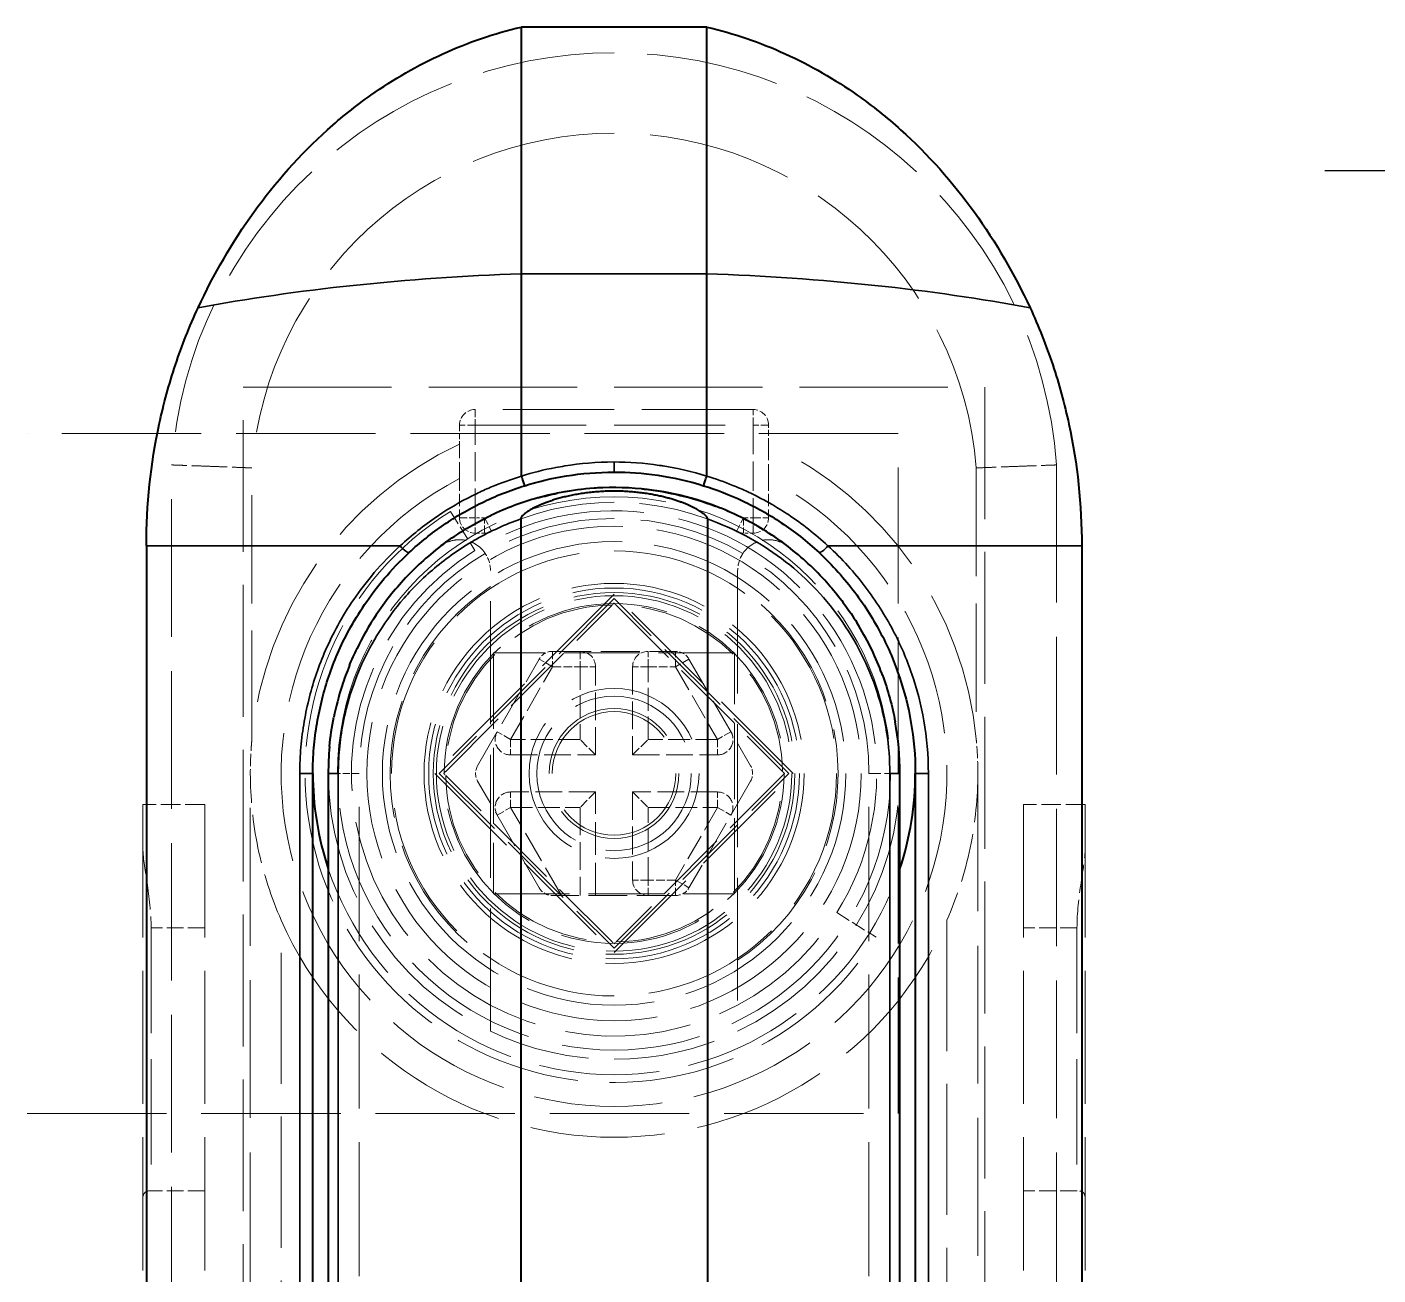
# Model space of a CAD drawing. Header units: millimetres. Extents: x 0 to 2523, y 0 to 1782.
# Drawn here: x 208 to 273.6, y 1527.8 to 1588.3 of the extents above; entities that cross this region are included whole.
import ezdxf

# ---------------------------------------------------------------- set-up
doc = ezdxf.new("R2010")
doc.units = ezdxf.units.MM
doc.header["$LTSCALE"] = 3
doc.linetypes.add('CHAIN', pattern=[0.3543, 0.2362, -0.0295, 0.0591, -0.0295])
doc.linetypes.add('DASHED', pattern=[0.2067, 0.1654, -0.0413])
for name, color, linetype, lineweight in [('가려진 것(ISO)', 2, 'DASHED', 18), ('가려진 좁은 것(ISO)', 2, 'DASHED', 18), ('가시적인 것(ISO)', 3, 'Continuous', 40), ('가시적인 좁은 것(ISO)', 3, 'Continuous', 35), ('중심 표식(ISO)', 1, 'Continuous', 25)]:
    doc.layers.add(name, color=color, linetype=linetype, lineweight=lineweight)

msp = doc.modelspace()

# ---------------------------------------------------------------- linework, layer by layer
at = {"layer": '가려진 것(ISO)', "ltscale": 14.513788}
msp.add_line((218.5105, 1570.8552), (254.5105, 1570.8552), dxfattribs=at)
at = {"layer": '가려진 것(ISO)', "ltscale": 12.901145}
for p, q in [((218.5105, 1426.8552), (218.5105, 1570.8552)), ((254.5105, 1570.8552), (254.5105, 1426.8552))]:
    msp.add_line(p, q, dxfattribs=at)
at = {"layer": '가려진 것(ISO)', "ltscale": 10.885341}
msp.add_line((243.2605, 1569.7652), (229.7605, 1569.7652), dxfattribs=at)
at = {"layer": '가려진 것(ISO)', "ltscale": 0.585092}
for p, q in [((229.0105, 1569.0152), (229.0105, 1568.0934)), ((244.0105, 1568.0934), (244.0105, 1569.0152))]:
    msp.add_line(p, q, dxfattribs=at)
at = {"layer": '가려진 것(ISO)', "ltscale": 13.642718}
for p, q in [((250.3098, 1568.6052), (208.0105, 1568.6052)), ((208.0105, 1535.6052), (250.3098, 1535.6052))]:
    msp.add_line(p, q, dxfattribs=at)
at = {"layer": '가려진 것(ISO)', "ltscale": 13.304306}
msp.add_line((250.3098, 1535.6052), (250.3098, 1568.6052), dxfattribs=at)
at = {"layer": '가려진 것(ISO)', "ltscale": 13.453591}
for p, q in [((215.0305, 1433.5972), (215.0305, 1567.0783)), ((257.9905, 1567.0783), (257.9905, 1433.5972))]:
    msp.add_line(p, q, dxfattribs=at)
at = {"layer": '가려진 것(ISO)', "ltscale": 10.602159}
for p, q in [((218.9305, 1553.7838), (218.9305, 1566.9326)), ((254.0905, 1566.9326), (254.0905, 1553.7838))]:
    msp.add_line(p, q, dxfattribs=at)
at = {"layer": '가려진 것(ISO)', "ltscale": 1.208855}
for p, q in [((229.0105, 1566.4193), (229.0105, 1564.5152)), ((244.0105, 1566.4193), (244.0105, 1564.5152))]:
    msp.add_line(p, q, dxfattribs=at)
at = {"layer": '가려진 것(ISO)', "ltscale": 1.428422}
for p, q in [((228.5617, 1564.8259), (229.7541, 1562.9178)), ((247.3231, 1545.3487), (249.2312, 1544.1564))]:
    msp.add_line(p, q, dxfattribs=at)
at = {"layer": '가려진 것(ISO)', "ltscale": 0.296207}
for p, q in [((230.2272, 1563.7652), (229.7605, 1563.7652)), ((243.2605, 1563.7652), (242.7938, 1563.7652))]:
    msp.add_line(p, q, dxfattribs=at)
at = {"layer": '가려진 것(ISO)', "ltscale": 12.0163}
for p, q in [((230.5105, 1539.5946), (230.5105, 1561.9485)), ((242.5105, 1561.9485), (242.5105, 1539.5946))]:
    msp.add_line(p, q, dxfattribs=at)
at = {"layer": '가려진 것(ISO)', "ltscale": 9.917755}
for p, q in [((236.5105, 1560.8026), (227.8131, 1552.1052)), ((245.2079, 1552.1052), (236.5105, 1560.8026)), ((227.8131, 1552.1052), (236.5105, 1543.4078)), ((236.5105, 1543.4078), (245.2079, 1552.1052))]:
    msp.add_line(p, q, dxfattribs=at)
at = {"layer": '가려진 것(ISO)', "ltscale": 7.618686}
for p, q in [((236.5105, 1560.5905), (228.0252, 1552.1052)), ((244.9958, 1552.1052), (236.5105, 1560.5905)), ((228.0252, 1552.1052), (236.5105, 1543.6199)), ((236.5105, 1543.6199), (244.9958, 1552.1052))]:
    msp.add_line(p, q, dxfattribs=at)
at = {"layer": '가려진 것(ISO)', "ltscale": 7.25088}
for p, q in [((228.3361, 1552.2039), (236.4118, 1560.2796)), ((244.6849, 1552.0065), (236.6093, 1543.9308))]:
    msp.add_line(p, q, dxfattribs=at)
at = {"layer": '가려진 것(ISO)', "ltscale": 7.250886}
msp.add_line((236.6093, 1560.2796), (244.6849, 1552.204), dxfattribs=at)
at = {"layer": '가려진 것(ISO)', "ltscale": 7.428217}
for p, q in [((242.3605, 1557.9552), (230.6605, 1557.9552)), ((230.6605, 1557.9552), (230.6605, 1546.2552)), ((242.3605, 1546.2552), (242.3605, 1557.9552)), ((230.6605, 1546.2552), (242.3605, 1546.2552))]:
    msp.add_line(p, q, dxfattribs=at)
at = {"layer": '가려진 것(ISO)', "ltscale": 3.793786}
for p, q in [((233.5227, 1558.0302), (239.4983, 1558.0302)), ((229.8854, 1552.4802), (232.8732, 1557.6552)), ((240.1478, 1557.6552), (243.1356, 1552.4802)), ((232.8732, 1546.5552), (229.8854, 1551.7302)), ((243.1356, 1551.7302), (240.1478, 1546.5552)), ((239.4983, 1546.1802), (233.5227, 1546.1802))]:
    msp.add_line(p, q, dxfattribs=at)
at = {"layer": '가려진 것(ISO)', "ltscale": 2.714093}
for p, q in [((235.6105, 1553.0052), (235.6105, 1557.2802)), ((237.4105, 1557.2802), (237.4105, 1553.0052)), ((237.4105, 1551.2052), (237.4105, 1546.9302))]:
    msp.add_line(p, q, dxfattribs=at)
at = {"layer": '가려진 것(ISO)', "ltscale": 0.90944}
for p, q in [((235.6105, 1553.0052), (234.8605, 1553.7552)), ((237.4105, 1553.0052), (238.1605, 1553.7552)), ((235.6105, 1551.2052), (234.8605, 1550.4552)), ((237.4105, 1551.2052), (238.1605, 1550.4552))]:
    msp.add_line(p, q, dxfattribs=at)
at = {"layer": '가려진 것(ISO)', "ltscale": 2.617555}
for p, q in [((231.4876, 1553.0052), (235.6105, 1553.0052)), ((237.4105, 1553.0052), (241.5335, 1553.0052)), ((235.6105, 1551.2052), (231.4876, 1551.2052)), ((241.5335, 1551.2052), (237.4105, 1551.2052))]:
    msp.add_line(p, q, dxfattribs=at)
at = {"layer": '가려진 것(ISO)', "ltscale": 13.48312}
for p, q in [((218.8506, 1435.0528), (218.8506, 1552.1052)), ((254.1705, 1552.1052), (254.1705, 1435.0528))]:
    msp.add_line(p, q, dxfattribs=at)
at = {"layer": '가려진 것(ISO)', "ltscale": 7.250866}
msp.add_line((236.4118, 1543.9308), (228.3361, 1552.0064), dxfattribs=at)
at = {"layer": '가려진 것(ISO)', "ltscale": 3.190267}
msp.add_line((235.6105, 1546.1802), (235.6105, 1551.2052), dxfattribs=at)
at = {"layer": '가려진 것(ISO)', "ltscale": 1.904597}
for p, q in [((216.6355, 1550.6052), (213.6355, 1550.6052)), ((259.3855, 1550.6052), (256.3855, 1550.6052))]:
    msp.add_line(p, q, dxfattribs=at)
at = {"layer": '가려진 것(ISO)', "ltscale": 13.025194}
for p, q in [((213.6355, 1550.6052), (213.6355, 1445.6052)), ((216.6355, 1550.6052), (216.6355, 1445.6052)), ((256.3855, 1550.6052), (256.3855, 1445.6052)), ((259.3855, 1550.6052), (259.3855, 1445.6052))]:
    msp.add_line(p, q, dxfattribs=at)
at = {"layer": '가려진 것(ISO)', "ltscale": 10.2806}
for p, q in [((214.0374, 1544.6052), (214.0374, 1531.8552)), ((258.9836, 1544.6052), (258.9836, 1531.8552))]:
    msp.add_line(p, q, dxfattribs=at)
at = {"layer": '가려진 것(ISO)', "ltscale": 1.649416}
for p, q in [((216.6355, 1531.8552), (214.0374, 1531.8552)), ((258.9836, 1531.8552), (256.3855, 1531.8552))]:
    msp.add_line(p, q, dxfattribs=at)
at = {"layer": '가려진 것(ISO)', "ltscale": 13.510047}
msp.add_circle((236.5105, 1552.1052), 12, dxfattribs=at)
at = {"layer": '가려진 것(ISO)', "ltscale": 12.665669}
for radius in [11.25, 3.75]:
    msp.add_circle((236.5105, 1552.1052), radius, dxfattribs=at)
at = {"layer": '가려진 것(ISO)', "ltscale": 13.353234}
msp.add_circle((236.5105, 1552.1052), 9.225, dxfattribs=at)
at = {"layer": '가려진 것(ISO)', "ltscale": 13.027546}
msp.add_circle((236.5105, 1552.1052), 9, dxfattribs=at)
at = {"layer": '가려진 것(ISO)', "ltscale": 12.701857}
msp.add_circle((236.5105, 1552.1052), 8.775, dxfattribs=at)
at = {"layer": '가려진 것(ISO)', "ltscale": 12.484732}
msp.add_circle((236.5105, 1552.1052), 8.625, dxfattribs=at)
at = {"layer": '가려진 것(ISO)', "ltscale": 13.932237}
msp.add_circle((236.5105, 1552.1052), 4.125, dxfattribs=at)
at = {"layer": '가려진 것(ISO)', "ltscale": 15.958743}
msp.add_circle((236.5105, 1552.1052), 3.15, dxfattribs=at)
at = {"layer": '가려진 것(ISO)', "ltscale": 13.019657}
msp.add_arc((236.5105, 1565.5473), 21.5345, 4.077049, 175.922951, dxfattribs=at)
at = {"layer": '가려진 것(ISO)', "ltscale": 14.144746}
msp.add_arc((236.5105, 1565.5473), 17.6345, 4.505593, 175.494407, dxfattribs=at)
at = {"layer": '가려진 것(ISO)', "ltscale": 0.747873}
for centre, start, end in [((229.7605, 1569.0152), 90, 180), ((243.2605, 1569.0152), 0, 90), ((229.7605, 1564.5152), 180, 270), ((243.2605, 1564.5152), 270, 0), ((234.8605, 1557.2802), 0, 90), ((238.1605, 1557.2802), 90, 180), ((238.1605, 1546.9302), 180, 270)]:
    msp.add_arc(centre, 0.75, start, end, dxfattribs=at)
at = {"layer": '가려진 것(ISO)', "ltscale": 14.766225}
for start, end in [(115.131018, 174.545758), (5.454242, 64.868982)]:
    msp.add_arc((236.5105, 1552.1052), 17.66, start, end, dxfattribs=at)
at = {"layer": '가려진 것(ISO)', "ltscale": 9.946556}
msp.add_arc((236.5105, 1552.1052), 13.16, 63.146393, 116.853607, dxfattribs=at)
at = {"layer": '가려진 것(ISO)', "ltscale": 12.424418}
msp.add_arc((236.5105, 1552.1052), 15, 122, 328, dxfattribs=at)
at = {"layer": '가려진 것(ISO)', "ltscale": 13.816134}
msp.add_arc((236.5105, 1552.1052), 12.75, 328, 122, dxfattribs=at)
at = {"layer": '가려진 것(ISO)', "ltscale": 0.223075}
for centre, start, end in [((230.2272, 1564.5152), 270, 296.853607), ((242.7938, 1564.5152), 243.146393, 270)]:
    msp.add_arc(centre, 0.75, start, end, dxfattribs=at)
at = {"layer": '가려진 것(ISO)', "ltscale": 12.320882}
msp.add_arc((236.5105, 1552.1052), 12.75, 122, 328, dxfattribs=at)
at = {"layer": '가려진 것(ISO)', "ltscale": 0.562219}
for centre, start, end in [((229.0105, 1561.9485), 0, 33.8306), ((244.0105, 1561.9485), 146.1694, 180)]:
    msp.add_arc(centre, 1.5, start, end, dxfattribs=at)
at = {"layer": '가려진 것(ISO)', "ltscale": 11.532262}
for start, end in [(123.485377, 236.514623), (303.485377, 56.514623)]:
    msp.add_arc((236.5105, 1552.1052), 10.875, start, end, dxfattribs=at)
at = {"layer": '가려진 것(ISO)', "ltscale": 0.498548}
for centre, start, end in [((233.5227, 1557.2802), 90, 150), ((239.4983, 1557.2802), 30, 90), ((230.5349, 1552.1052), 150, 210), ((242.4861, 1552.1052), 330, 30), ((233.5227, 1546.9302), 210, 270), ((239.4983, 1546.9302), 270, 330)]:
    msp.add_arc(centre, 0.75, start, end, dxfattribs=at)
at = {"layer": '가려진 것(ISO)', "ltscale": 0.997197}
for centre, start, end in [((231.4876, 1553.7552), 150, 270), ((241.5335, 1553.7552), 270, 30), ((231.4876, 1550.4552), 90, 210), ((241.5335, 1550.4552), 330, 90)]:
    msp.add_arc(centre, 0.75, start, end, dxfattribs=at)
at = {"layer": '가려진 것(ISO)', "ltscale": 12.570598}
for start, end in [(180, 244.377972), (295.622028, 0)]:
    msp.add_arc((236.5105, 1552.1052), 13.875, start, end, dxfattribs=at)
at = {"layer": '가려진 것(ISO)', "ltscale": 11.784485}
msp.add_arc((236.5105, 1552.1052), 14.625, 198.42867, 341.57133, dxfattribs=at)
at = {"layer": '가려진 것(ISO)', "ltscale": 13.164933}
msp.add_arc((236.5105, 1552.1052), 17.66, 203.785455, 336.214545, dxfattribs=at)
at = {"layer": '가려진 것(ISO)', "ltscale": 10.006038}
msp.add_arc((236.5105, 1552.1052), 13.875, 244.377972, 295.622028, dxfattribs=at)
at = {"layer": '가려진 것(ISO)', "ltscale": 1.584157}
for points, knots in [([(229.0105, 1566.4193), (229.0105, 1566.6351), (229.0105, 1566.89), (229.0105, 1567.2791), (229.0105, 1567.485), (229.0105, 1567.7691), (229.0105, 1567.9012), (229.0105, 1568.0486), (229.0105, 1568.0755), (229.0105, 1568.0934)], [0.47463503, 0.47463503, 0.47463503, 0.47463503, 0.5177997, 0.5177997, 0.55812163, 0.55812163, 0.59579035, 0.59579035, 0.63156744, 0.63156744, 0.63156744, 0.63156744]), ([(244.0105, 1568.0934), (244.0105, 1568.0755), (244.0105, 1568.0486), (244.0105, 1567.9012), (244.0105, 1567.7691), (244.0105, 1567.485), (244.0105, 1567.2791), (244.0105, 1566.89), (244.0105, 1566.6351), (244.0105, 1566.4193)], [-0.63156744, -0.63156744, -0.63156744, -0.63156744, -0.59579035, -0.59579035, -0.55812163, -0.55812163, -0.5177997, -0.5177997, -0.47463503, -0.47463503, -0.47463503, -0.47463503])]:
    msp.add_open_spline(points, degree=3, knots=knots, dxfattribs=at)
at = {"layer": '가려진 것(ISO)', "ltscale": 1.945265}
msp.add_open_spline([(216.9805, 1567.0073), (216.8117, 1567.0136), (216.6424, 1567.0199), (216.4785, 1567.0259), (216.3145, 1567.0319), (216.1559, 1567.0378), (216.0082, 1567.0431), (215.8605, 1567.0485), (215.7238, 1567.0535), (215.603, 1567.0578), (215.4821, 1567.0622), (215.3772, 1567.066), (215.2918, 1567.069), (215.2064, 1567.0721), (215.1407, 1567.0744), (215.0967, 1567.076), (215.0527, 1567.0776), (215.0394, 1567.078), (215.0305, 1567.0783)], degree=3, knots=[0, 0, 0, 0, 0.1666667, 0.1666667, 0.1666667, 0.3333333, 0.3333333, 0.3333333, 0.5, 0.5, 0.5, 0.6666667, 0.6666667, 0.6666667, 0.8333333, 0.8333333, 0.8333333, 1, 1, 1, 1], dxfattribs=at)
at = {"layer": '가려진 것(ISO)', "ltscale": 1.945322}
msp.add_open_spline([(218.9305, 1566.9326), (218.9217, 1566.9329), (218.9084, 1566.9335), (218.8645, 1566.9352), (218.8207, 1566.9369), (218.7552, 1566.9395), (218.6701, 1566.9428), (218.585, 1566.9461), (218.4804, 1566.9502), (218.3597, 1566.9549), (218.2391, 1566.9595), (218.1024, 1566.9648), (217.9546, 1566.9705), (217.8068, 1566.9761), (217.6477, 1566.9822), (217.4835, 1566.9884), (217.3192, 1566.9946), (217.1497, 1567.001), (216.9805, 1567.0073)], degree=3, knots=[0, 0, 0, 0, 0.1666667, 0.1666667, 0.1666667, 0.3333333, 0.3333333, 0.3333333, 0.5, 0.5, 0.5, 0.6666667, 0.6666667, 0.6666667, 0.8333333, 0.8333333, 0.8333333, 1, 1, 1, 1], dxfattribs=at)
at = {"layer": '가려진 것(ISO)', "ltscale": 1.945312}
msp.add_open_spline([(254.0905, 1566.9326), (254.1036, 1566.9331), (254.1231, 1566.9339), (254.1863, 1566.9364), (254.2496, 1566.9388), (254.3436, 1566.9425), (254.4632, 1566.9472), (254.5827, 1566.9518), (254.7277, 1566.9574), (254.8921, 1566.9638), (255.0566, 1566.9701), (255.2407, 1566.9771), (255.4352, 1566.9845), (255.6298, 1566.9919), (255.8349, 1566.9996), (256.0405, 1567.0073)], degree=3, knots=[0, 0, 0, 0, 0.2, 0.2, 0.2, 0.4, 0.4, 0.4, 0.6, 0.6, 0.6, 0.8, 0.8, 0.8, 1, 1, 1, 1], dxfattribs=at)
at = {"layer": '가려진 것(ISO)', "ltscale": 1.945254}
msp.add_open_spline([(256.0405, 1567.0073), (256.2462, 1567.015), (256.4512, 1567.0226), (256.6458, 1567.0297), (256.8404, 1567.0369), (257.0245, 1567.0436), (257.1889, 1567.0495), (257.3534, 1567.0555), (257.4983, 1567.0607), (257.6179, 1567.065), (257.7374, 1567.0693), (257.8314, 1567.0727), (257.8947, 1567.0749), (257.958, 1567.0772), (257.9775, 1567.0779), (257.9905, 1567.0783)], degree=3, knots=[0, 0, 0, 0, 0.2, 0.2, 0.2, 0.4, 0.4, 0.4, 0.6, 0.6, 0.6, 0.8, 0.8, 0.8, 1, 1, 1, 1], dxfattribs=at)
at = {"layer": '가려진 것(ISO)', "ltscale": 0.618568}
msp.add_open_spline([(233.7529, 1565.7034), (233.4466, 1565.6413), (233.142, 1565.5687), (232.8398, 1565.4858), (232.8292, 1565.4829), (232.8187, 1565.48), (232.8082, 1565.4771)], degree=3, knots=[0.506846175, 0.506846175, 0.506846175, 0.506846175, 0.526315789, 0.526315789, 0.526315789, 0.526994896, 0.526994896, 0.526994896, 0.526994896], dxfattribs=at)
at = {"layer": '가려진 것(ISO)', "ltscale": 2.27427}
msp.add_open_spline([(241.4297, 1565.0789), (241.0636, 1565.2177), (240.6921, 1565.3408), (240.3162, 1565.4481), (239.5477, 1565.6673), (238.7606, 1565.8199), (237.9648, 1565.9038)], degree=3, knots=[0.343868541, 0.343868541, 0.343868541, 0.343868541, 0.368421053, 0.368421053, 0.368421053, 0.418619154, 0.418619154, 0.418619154, 0.418619154], dxfattribs=at)
at = {"layer": '가려진 것(ISO)', "ltscale": 1.725863}
msp.add_open_spline([(230.5308, 1564.6255), (230.5047, 1564.613), (230.4785, 1564.6005), (230.4525, 1564.5878), (229.6818, 1564.2138), (228.9406, 1563.7645), (228.255, 1563.257), (228.2471, 1563.2511), (228.2393, 1563.2453), (228.2314, 1563.2394)], degree=3, knots=[0.577166266, 0.577166266, 0.577166266, 0.577166266, 0.578947368, 0.578947368, 0.578947368, 0.631578947, 0.631578947, 0.631578947, 0.632184069, 0.632184069, 0.632184069, 0.632184069], dxfattribs=at)
at = {"layer": '가려진 것(ISO)', "ltscale": 1.864937}
for points, knots in [([(230.2566, 1562.7836), (230.2496, 1562.7941), (230.2424, 1562.8044), (230.1529, 1562.931), (230.0561, 1563.0327), (229.8236, 1563.2193), (229.6877, 1563.2951), (229.3661, 1563.419), (229.1796, 1563.4495), (228.8371, 1563.4475), (228.6783, 1563.4195), (228.377, 1563.3178), (228.2341, 1563.2418), (228.1052, 1563.1445), (228.1033, 1563.1431), (228.1014, 1563.1416)], [-0.19610765, -0.19610765, -0.19610765, -0.19610765, -0.19355647, -0.19355647, -0.16478853, -0.16478853, -0.13089559, -0.13089559, -0.08571649, -0.08571649, -0.04378836, -0.04378836, 0, 0, 0.00064711, 0.00064711, 0.00064711, 0.00064711]), ([(242.7645, 1562.7836), (242.7715, 1562.7941), (242.7786, 1562.8044), (242.8681, 1562.931), (242.9649, 1563.0327), (243.1974, 1563.2193), (243.3333, 1563.2951), (243.6549, 1563.419), (243.8415, 1563.4495), (244.184, 1563.4475), (244.3428, 1563.4195), (244.6441, 1563.3178), (244.7869, 1563.2418), (244.9159, 1563.1445), (244.9177, 1563.1431), (244.9196, 1563.1416)], [0.20963423, 0.20963423, 0.20963423, 0.20963423, 0.21275224, 0.21275224, 0.24791191, 0.24791191, 0.28933525, 0.28933525, 0.34455235, 0.34455235, 0.39579616, 0.39579616, 0.44931352, 0.44931352, 0.45010441, 0.45010441, 0.45010441, 0.45010441])]:
    msp.add_open_spline(points, degree=3, knots=knots, dxfattribs=at)
at = {"layer": '가려진 것(ISO)', "ltscale": 1.332803}
msp.add_open_spline([(248.2954, 1559.4287), (247.9306, 1560.0157), (247.5213, 1560.5757), (247.0748, 1561.1003)], degree=3, dxfattribs=at)
at = {"layer": '가려진 것(ISO)', "ltscale": 0.088931}
for points, knots in [([(236.5105, 1560.3783), (236.477, 1560.3448), (236.4429, 1560.3107), (236.4118, 1560.2796), (236.4118, 1560.2796), (236.4118, 1560.2796)], [-0.1732924933, -0.1732924933, -0.1732924933, -0.1732924933, -0.1644983658, -0.1644983658, -0.1644968349, -0.1644968349, -0.1644968349, -0.1644968349]), ([(236.5105, 1543.832), (236.5441, 1543.8656), (236.5782, 1543.8997), (236.6093, 1543.9308), (236.6093, 1543.9308), (236.6093, 1543.9308)], [-0.1732924939, -0.1732924939, -0.1732924939, -0.1732924939, -0.1644983658, -0.1644983658, -0.1644968349, -0.1644968349, -0.1644968349, -0.1644968349])]:
    msp.add_open_spline(points, degree=3, knots=knots, dxfattribs=at)
at = {"layer": '가려진 것(ISO)', "ltscale": 0.088916}
for points in [[(236.6093, 1560.2796), (236.5782, 1560.3107), (236.5441, 1560.3448), (236.5105, 1560.3783)], [(228.3361, 1552.2039), (228.305, 1552.1729), (228.2709, 1552.1388), (228.2374, 1552.1052)], [(244.6849, 1552.0065), (244.716, 1552.0375), (244.7501, 1552.0716), (244.7837, 1552.1052)]]:
    msp.add_open_spline(points, degree=3, dxfattribs=at)
at = {"layer": '가려진 것(ISO)', "ltscale": 0.585861}
msp.add_open_spline([(224.032, 1558.1717), (224.0114, 1558.1293), (223.9911, 1558.087), (223.9711, 1558.0448), (223.8578, 1557.8057), (223.7542, 1557.5693), (223.6592, 1557.336)], degree=3, knots=[0.785600935, 0.785600935, 0.785600935, 0.785600935, 0.789473684, 0.789473684, 0.789473684, 0.81141503, 0.81141503, 0.81141503, 0.81141503], dxfattribs=at)
at = {"layer": '가려진 것(ISO)', "ltscale": 1.503723}
msp.add_open_spline([(250.1588, 1554.6034), (250.1583, 1554.6058), (250.1579, 1554.6081), (250.1575, 1554.6105), (250.017, 1555.3756), (249.8111, 1556.1344), (249.5393, 1556.8768)], degree=3, knots=[0.052483153, 0.052483153, 0.052483153, 0.052483153, 0.052631579, 0.052631579, 0.052631579, 0.101004983, 0.101004983, 0.101004983, 0.101004983], dxfattribs=at)
at = {"layer": '가려진 것(ISO)', "ltscale": 1.186798}
for points, knots in [([(218.9305, 1553.7838), (218.9304, 1553.7827), (218.9303, 1553.781), (218.9292, 1553.7702), (218.9285, 1553.7621), (218.9257, 1553.7325), (218.9232, 1553.7049), (218.9171, 1553.6371), (218.9124, 1553.583), (218.8995, 1553.4239), (218.8892, 1553.2797), (218.8627, 1552.8355), (218.8506, 1552.438), (218.8506, 1552.1052)], [0, 0, 0, 0, 0.00370525, 0.00370525, 0.00741051, 0.00741051, 0.01482102, 0.01482102, 0.0255823, 0.0255823, 0.05102133, 0.05102133, 0.11757486, 0.11757486, 0.11757486, 0.11757486]), ([(254.1705, 1552.1052), (254.1705, 1552.438), (254.1583, 1552.8355), (254.1318, 1553.2797), (254.1215, 1553.4239), (254.1086, 1553.583), (254.104, 1553.6371), (254.0979, 1553.7049), (254.0954, 1553.7325), (254.0926, 1553.7621), (254.0918, 1553.7702), (254.0908, 1553.781), (254.0906, 1553.7827), (254.0905, 1553.7838)], [0.11757486, 0.11757486, 0.11757486, 0.11757486, 0.18412839, 0.18412839, 0.20956742, 0.20956742, 0.2203287, 0.2203287, 0.22773921, 0.22773921, 0.23144446, 0.23144446, 0.23514972, 0.23514972, 0.23514972, 0.23514972])]:
    msp.add_open_spline(points, degree=3, knots=knots, dxfattribs=at)
at = {"layer": '가려진 것(ISO)', "ltscale": 4.766037}
for points, knots in [([(220.3506, 1544.9827), (219.8717, 1546.0692), (219.4784, 1547.2735), (218.9675, 1549.7219), (218.8506, 1550.9653), (218.8506, 1552.1052)], [-0.47492577, -0.47492577, -0.47492577, -0.47492577, -0.23746289, -0.23746289, 0, 0, 0, 0]), ([(254.1705, 1552.1052), (254.1705, 1550.9653), (254.0536, 1549.7219), (253.5426, 1547.2735), (253.1493, 1546.0692), (252.6705, 1544.9827)], [-1.43309057, -1.43309057, -1.43309057, -1.43309057, -1.19562768, -1.19562768, -0.95816479, -0.95816479, -0.95816479, -0.95816479])]:
    msp.add_open_spline(points, degree=3, knots=knots, dxfattribs=at)
at = {"layer": '가려진 것(ISO)', "ltscale": 0.088929}
for points, knots in [([(228.2374, 1552.1052), (228.2709, 1552.0716), (228.305, 1552.0375), (228.3361, 1552.0064), (228.3361, 1552.0064), (228.3361, 1552.0064)], [-0.1732924933, -0.1732924933, -0.1732924933, -0.1732924933, -0.1644983658, -0.1644983658, -0.1644970959, -0.1644970959, -0.1644970959, -0.1644970959]), ([(244.7837, 1552.1052), (244.7501, 1552.1388), (244.716, 1552.1729), (244.6849, 1552.2039), (244.6849, 1552.204), (244.6849, 1552.204)], [-0.1732924933, -0.1732924933, -0.1732924933, -0.1732924933, -0.1644983658, -0.1644983658, -0.1644970961, -0.1644970961, -0.1644970961, -0.1644970961])]:
    msp.add_open_spline(points, degree=3, knots=knots, dxfattribs=at)
at = {"layer": '가려진 것(ISO)', "ltscale": 2.766941}
for points, knots in [([(213.6355, 1548.5738), (213.6359, 1548.0681), (213.7366, 1547.4662), (213.9441, 1546.1062), (214.0374, 1545.3367), (214.0374, 1544.6052)], [0.33262756, 0.33262756, 0.33262756, 0.33262756, 0.46636399, 0.46636399, 0.61266995, 0.61266995, 0.61266995, 0.61266995]), ([(258.9836, 1544.6052), (258.9836, 1545.3367), (259.0769, 1546.1062), (259.2844, 1547.4662), (259.3851, 1548.0681), (259.3855, 1548.5738)], [-0.61266995, -0.61266995, -0.61266995, -0.61266995, -0.46636399, -0.46636399, -0.33262756, -0.33262756, -0.33262756, -0.33262756])]:
    msp.add_open_spline(points, degree=3, knots=knots, dxfattribs=at)
at = {"layer": '가려진 것(ISO)', "ltscale": 0.088932}
msp.add_open_spline([(236.4118, 1543.9308), (236.4118, 1543.9308), (236.4118, 1543.9308), (236.4429, 1543.8997), (236.477, 1543.8656), (236.5105, 1543.832)], degree=3, knots=[-0.0536392431, -0.0536392431, -0.0536392431, -0.0536392431, -0.0536377031, -0.0536377031, -0.0448435038, -0.0448435038, -0.0448435038, -0.0448435038], dxfattribs=at)
at = {"layer": '가려진 것(ISO)', "ltscale": 1.041479}
for points, knots in [([(214.0374, 1531.8552), (214.0273, 1531.8552), (214.0174, 1531.855), (213.8865, 1531.8509), (213.7862, 1531.8203), (213.6611, 1531.6847), (213.6355, 1531.579), (213.6355, 1531.4533)], [-0.82888396, -0.82888396, -0.82888396, -0.82888396, -0.82489887, -0.82489887, -0.77462472, -0.77462472, -0.72435056, -0.72435056, -0.72435056, -0.72435056]), ([(259.3855, 1531.4533), (259.3855, 1531.579), (259.36, 1531.6847), (259.2348, 1531.8203), (259.1345, 1531.8509), (259.0037, 1531.855), (258.9937, 1531.8552), (258.9836, 1531.8552)], [0.72435056, 0.72435056, 0.72435056, 0.72435056, 0.77462472, 0.77462472, 0.82489887, 0.82489887, 0.82888396, 0.82888396, 0.82888396, 0.82888396])]:
    msp.add_open_spline(points, degree=3, knots=knots, dxfattribs=at)
at = {"layer": '가려진 좁은 것(ISO)', "ltscale": 0.747873}
for p, q in [((229.7605, 1569.7652), (229.7605, 1569.0152)), ((243.2605, 1569.0152), (243.2605, 1569.7652)), ((229.7605, 1569.0152), (229.0105, 1569.0152)), ((244.0105, 1569.0152), (243.2605, 1569.0152)), ((229.0105, 1564.5152), (229.7605, 1564.5152)), ((229.7605, 1564.5152), (229.7605, 1563.7652)), ((230.2272, 1563.7652), (230.2272, 1564.5152)), ((230.2272, 1564.5152), (230.566, 1563.846)), ((242.455, 1563.846), (242.7938, 1564.5152)), ((242.7938, 1564.5152), (242.7938, 1563.7652)), ((243.2605, 1563.7652), (243.2605, 1564.5152)), ((243.2605, 1564.5152), (244.0105, 1564.5152)), ((233.5227, 1558.0302), (233.5227, 1557.2802)), ((234.8605, 1558.0302), (234.8605, 1557.2802)), ((238.1605, 1557.2802), (238.1605, 1558.0302)), ((239.4983, 1557.2802), (239.4983, 1558.0302)), ((233.5227, 1557.2802), (232.8732, 1557.6552)), ((234.8605, 1557.2802), (235.6105, 1557.2802)), ((238.1605, 1557.2802), (237.4105, 1557.2802)), ((240.1478, 1557.6552), (239.4983, 1557.2802)), ((231.4876, 1553.7552), (230.8381, 1554.1302)), ((231.4876, 1553.7552), (231.4876, 1553.0052)), ((242.183, 1554.1302), (241.5335, 1553.7552)), ((241.5335, 1553.7552), (241.5335, 1553.0052)), ((231.4876, 1550.4552), (231.4876, 1551.2052)), ((241.5335, 1550.4552), (241.5335, 1551.2052)), ((230.8381, 1550.0802), (231.4876, 1550.4552)), ((241.5335, 1550.4552), (242.183, 1550.0802)), ((238.1605, 1546.9302), (237.4105, 1546.9302)), ((238.1605, 1546.1802), (238.1605, 1546.9302)), ((239.4983, 1546.9302), (240.1478, 1546.5552)), ((239.4983, 1546.1802), (239.4983, 1546.9302))]:
    msp.add_line(p, q, dxfattribs=at)
at = {"layer": '가려진 좁은 것(ISO)', "ltscale": 2.856945}
for p, q in [((229.7605, 1564.5152), (229.7605, 1569.0152)), ((243.2605, 1569.0152), (243.2605, 1564.5152))]:
    msp.add_line(p, q, dxfattribs=at)
at = {"layer": '가려진 좁은 것(ISO)', "ltscale": 10.885341}
msp.add_line((229.7605, 1569.0152), (243.2605, 1569.0152), dxfattribs=at)
at = {"layer": '가려진 좁은 것(ISO)', "ltscale": 0.296207}
for p, q in [((230.2272, 1564.5152), (229.7605, 1564.5152)), ((243.2605, 1564.5152), (242.7938, 1564.5152))]:
    msp.add_line(p, q, dxfattribs=at)
at = {"layer": '가려진 좁은 것(ISO)', "ltscale": 2.584141}
for p, q in [((231.4876, 1553.7552), (233.5227, 1557.2802)), ((239.4983, 1557.2802), (241.5335, 1553.7552)), ((241.5335, 1550.4552), (239.4983, 1546.9302))]:
    msp.add_line(p, q, dxfattribs=at)
at = {"layer": '가려진 좁은 것(ISO)', "ltscale": 0.84926}
for p, q in [((233.5227, 1557.2802), (234.8605, 1557.2802)), ((238.1605, 1557.2802), (239.4983, 1557.2802)), ((239.4983, 1546.9302), (238.1605, 1546.9302))]:
    msp.add_line(p, q, dxfattribs=at)
at = {"layer": '가려진 좁은 것(ISO)', "ltscale": 2.237919}
for p, q in [((234.8605, 1557.2802), (234.8605, 1553.7552)), ((238.1605, 1553.7552), (238.1605, 1557.2802)), ((238.1605, 1546.9302), (238.1605, 1550.4552))]:
    msp.add_line(p, q, dxfattribs=at)
at = {"layer": '가려진 좁은 것(ISO)', "ltscale": 2.141381}
for p, q in [((234.8605, 1553.7552), (231.4876, 1553.7552)), ((241.5335, 1553.7552), (238.1605, 1553.7552)), ((231.4876, 1550.4552), (234.8605, 1550.4552)), ((238.1605, 1550.4552), (241.5335, 1550.4552))]:
    msp.add_line(p, q, dxfattribs=at)
at = {"layer": '가려진 좁은 것(ISO)', "ltscale": 0.705786}
msp.add_line((224.1355, 1552.1052), (223.1228, 1552.1052), dxfattribs=at)
at = {"layer": '가려진 좁은 것(ISO)', "ltscale": 13.116171}
for p, q in [((224.1355, 1454.5051), (224.1355, 1552.1052)), ((248.8855, 1454.5051), (248.8855, 1552.1052))]:
    msp.add_line(p, q, dxfattribs=at)
at = {"layer": '가려진 좁은 것(ISO)', "ltscale": 1.495845}
msp.add_line((250.3855, 1552.1052), (248.8855, 1552.1052), dxfattribs=at)
at = {"layer": '가려진 좁은 것(ISO)', "ltscale": 3.13398}
msp.add_line((233.9557, 1546.1802), (231.4876, 1550.4552), dxfattribs=at)
at = {"layer": '가려진 좁은 것(ISO)', "ltscale": 2.714093}
msp.add_line((234.8605, 1550.4552), (234.8605, 1546.1802), dxfattribs=at)
at = {"layer": '가려진 좁은 것(ISO)', "ltscale": 1.649416}
for p, q in [((216.6355, 1544.6052), (214.0374, 1544.6052)), ((258.9836, 1544.6052), (256.3855, 1544.6052))]:
    msp.add_line(p, q, dxfattribs=at)
at = {"layer": '가려진 좁은 것(ISO)', "ltscale": 12.81653}
for p, q in [((220.3506, 1457.5599), (220.3506, 1544.9827)), ((252.6705, 1544.9827), (252.6705, 1457.5599))]:
    msp.add_line(p, q, dxfattribs=at)
at = {"layer": '가려진 좁은 것(ISO)', "ltscale": 13.602929}
msp.add_circle((236.5105, 1552.1052), 13.425, dxfattribs=at)
at = {"layer": '가려진 좁은 것(ISO)', "ltscale": 13.678923}
msp.add_circle((236.5105, 1552.1052), 10.8, dxfattribs=at)
at = {"layer": '가려진 좁은 것(ISO)', "ltscale": 13.932237}
msp.add_circle((236.5105, 1552.1052), 8.25, dxfattribs=at)
at = {"layer": '가려진 좁은 것(ISO)', "ltscale": 15.198803}
msp.add_circle((236.5105, 1552.1052), 3, dxfattribs=at)
at = {"layer": '가려진 좁은 것(ISO)', "ltscale": 12.598767}
msp.add_arc((236.5105, 1552.1052), 16.16, 117.652648, 62.347352, dxfattribs=at)
at = {"layer": '가려진 좁은 것(ISO)', "ltscale": 10.513421}
msp.add_arc((236.5105, 1552.1052), 13.91, 63.146393, 116.853607, dxfattribs=at)
at = {"layer": '가려진 좁은 것(ISO)', "ltscale": 10.573174}
msp.add_arc((236.5105, 1552.1052), 12.375, 59.644001, 120.355999, dxfattribs=at)
at = {"layer": '가려진 좁은 것(ISO)', "ltscale": 10.387179}
for start, end in [(120.355999, 180), (0, 59.644001)]:
    msp.add_arc((236.5105, 1552.1052), 12.375, start, end, dxfattribs=at)
at = {"layer": '가려진 좁은 것(ISO)', "ltscale": 10.194925}
for start, end in [(90.692233, 179.307932), (270.692233, 359.307932)]:
    msp.add_arc((236.5105, 1552.1052), 8.175, start, end, dxfattribs=at)
at = {"layer": '가려진 좁은 것(ISO)', "ltscale": 10.194932}
msp.add_arc((236.5105, 1552.1052), 8.175, 0.692209, 89.307962, dxfattribs=at)
at = {"layer": '가려진 좁은 것(ISO)', "ltscale": 10.194909}
msp.add_arc((236.5105, 1552.1052), 8.175, 180.692209, 269.307766, dxfattribs=at)
at = {"layer": '가시적인 것(ISO)'}
for p, q in [((241.0105, 1588.3317), (232.0105, 1588.3317)), ((232.0105, 1576.3581), (232.0105, 1588.3317)), ((241.0105, 1576.3581), (241.0105, 1588.3317)), ((232.0105, 1566.5351), (232.0105, 1576.3581)), ((241.0105, 1566.5351), (241.0105, 1576.3581)), ((231.976, 1564.4546), (231.976, 1459.158)), ((241.045, 1564.4544), (241.045, 1459.158)), ((213.8043, 1563.1523), (213.8043, 1432.1214)), ((259.2167, 1563.1523), (259.2167, 1432.1214)), ((221.8855, 1432.1098), (221.8855, 1552.1052)), ((222.6355, 1552.1052), (222.6355, 1419.5802)), ((250.3855, 1419.5798), (250.3855, 1552.1054)), ((251.1355, 1552.1052), (251.1355, 1432.1119))]:
    msp.add_line(p, q, dxfattribs=at)
for points, knots in [([(216.3152, 1574.7026), (217.0704, 1576.3291), (217.9709, 1577.8885), (220.0694, 1580.7999), (221.2643, 1582.1469), (223.2674, 1583.9439), (223.969, 1584.5047), (225.8026, 1585.7971), (226.9707, 1586.4717), (228.8094, 1587.3085), (229.4344, 1587.5572), (230.7081, 1587.9925), (231.3556, 1588.1787), (232.0105, 1588.3317)], [-1.4373876, -1.4373876, -1.4373876, -1.4373876, -1.077998, -1.077998, -0.718291, -0.718291, -0.538642, -0.538642, -0.2691978, -0.2691978, -0.1345178, -0.1345178, -0.000001, -0.000001, -0.000001, -0.000001]), ([(241.0105, 1588.3317), (241.6655, 1588.1787), (242.313, 1587.9925), (243.5867, 1587.5572), (244.2117, 1587.3085), (246.0504, 1586.4717), (247.2185, 1585.7971), (249.052, 1584.5047), (249.7536, 1583.9439), (251.7568, 1582.1469), (252.9516, 1580.7999), (255.0501, 1577.8885), (255.9506, 1576.3292), (256.7058, 1574.7026)], [-1.4345196, -1.4345196, -1.4345196, -1.4345196, -1.3002693, -1.3002693, -1.1658564, -1.1658564, -0.8969451, -0.8969451, -0.7176518, -0.7176518, -0.3586651, -0.3586651, -0.000001, -0.000001, -0.000001, -0.000001]), ([(213.8043, 1563.1523), (213.8043, 1565.1365), (214.0133, 1567.1233), (214.6413, 1570.0349), (214.9029, 1570.994), (215.5309, 1572.8775), (215.8973, 1573.8023), (216.3152, 1574.7026)], [-0.79418282, -0.79418282, -0.79418282, -0.79418282, -0.39706048, -0.39706048, -0.1985164, -0.1985164, -0.000001, -0.000001, -0.000001, -0.000001]), ([(256.7058, 1574.7026), (257.1238, 1573.8023), (257.4902, 1572.8775), (258.1181, 1570.994), (258.3798, 1570.0349), (259.0077, 1567.1233), (259.2167, 1565.1365), (259.2167, 1563.1523)], [-0.79365146, -0.79365146, -0.79365146, -0.79365146, -0.59526888, -0.59526888, -0.39685764, -0.39685764, -0.000001, -0.000001, -0.000001, -0.000001]), ([(232.0106, 1566.5351), (232.0354, 1566.4592), (232.0614, 1566.3744), (232.0842, 1566.3037), (232.1071, 1566.2329), (232.1271, 1566.1745), (232.1423, 1566.1336), (232.1575, 1566.0927), (232.1674, 1566.0704), (232.1711, 1566.0715)], [0, 0, 0, 0, 0.33333333, 0.33333333, 0.33333333, 0.66666667, 0.66666667, 0.66666667, 1, 1, 1, 1]), ([(236.5123, 1566.7302), (237.1942, 1566.7301), (237.9024, 1566.6823), (238.6286, 1566.576), (239.3549, 1566.4697), (240.0992, 1566.3048), (240.8499, 1566.0716)], [0.00000001, 0.00000001, 0.00000001, 0.00000001, 0.5, 0.5, 0.5, 1, 1, 1, 1]), ([(240.8499, 1566.0716), (240.8534, 1566.0705), (240.8632, 1566.0928), (240.8784, 1566.1337), (240.8936, 1566.1746), (240.9139, 1566.2329), (240.9368, 1566.3037), (240.9598, 1566.3744), (240.9858, 1566.4592), (241.0105, 1566.5351)], [0, 0, 0, 0, 0.3333333, 0.3333333, 0.3333333, 0.6666667, 0.6666667, 0.6666667, 1, 1, 1, 1]), ([(226.5591, 1562.8225), (227.0901, 1563.3155), (227.6579, 1563.7683), (228.2452, 1564.1706), (228.8325, 1564.5729), (229.4376, 1564.9267), (230.0894, 1565.2452), (230.7411, 1565.5637), (231.4404, 1565.8446), (232.1711, 1566.0716)], [0, 0, 0, 0, 0.33333333, 0.33333333, 0.33333333, 0.66666667, 0.66666667, 0.66666667, 1, 1, 1, 1]), ([(237.9648, 1565.9038), (237.9262, 1565.9078), (237.8876, 1565.9117), (237.849, 1565.9155), (237.0138, 1565.9964), (236.1695, 1566.0016), (235.3303, 1565.9299), (234.8015, 1565.8848), (234.2747, 1565.8092), (233.7529, 1565.7034)], [0.418619154, 0.418619154, 0.418619154, 0.418619154, 0.421052632, 0.421052632, 0.421052632, 0.473684211, 0.473684211, 0.473684211, 0.506846175, 0.506846175, 0.506846175, 0.506846175]), ([(240.8499, 1566.0716), (241.4808, 1565.8756), (242.1193, 1565.63), (242.7507, 1565.3321), (243.3821, 1565.0342), (244.0069, 1564.6851), (244.6289, 1564.27), (245.2508, 1563.855), (245.8691, 1563.373), (246.4619, 1562.8225)], [0, 0, 0, 0, 0.33333333, 0.33333333, 0.33333333, 0.66666667, 0.66666667, 0.66666667, 0.99999998, 0.99999998, 0.99999998, 0.99999998]), ([(247.0748, 1561.1003), (246.965, 1561.2292), (246.8531, 1561.3559), (246.739, 1561.4804), (246.1535, 1562.1192), (245.5119, 1562.6986), (244.8281, 1563.2107), (244.1444, 1563.7228), (243.4187, 1564.1677), (242.663, 1564.5415), (242.2599, 1564.741), (241.8483, 1564.9202), (241.4297, 1565.0789)], [0.20027112, 0.20027112, 0.20027112, 0.20027112, 0.21052632, 0.21052632, 0.21052632, 0.26315789, 0.26315789, 0.26315789, 0.31578947, 0.31578947, 0.31578947, 0.34386854, 0.34386854, 0.34386854, 0.34386854]), ([(228.2314, 1563.2394), (227.5549, 1562.7364), (226.9333, 1562.1761), (226.3895, 1561.5963), (225.8394, 1561.0097), (225.3678, 1560.4041), (224.9688, 1559.8061), (224.5992, 1559.2522), (224.2914, 1558.7053), (224.032, 1558.1717)], [0.63218407, 0.63218407, 0.63218407, 0.63218407, 0.68421053, 0.68421053, 0.68421053, 0.73684211, 0.73684211, 0.73684211, 0.78560093, 0.78560093, 0.78560093, 0.78560093]), ([(221.8855, 1552.1052), (221.8855, 1552.5227), (221.9035, 1552.9362), (221.938, 1553.3429), (221.9725, 1553.7496), (222.0235, 1554.1494), (222.0905, 1554.5454), (222.1576, 1554.9414), (222.241, 1555.3336), (222.3367, 1555.7099), (222.4324, 1556.0862), (222.5396, 1556.4469), (222.6624, 1556.8085), (222.7853, 1557.1702), (222.9237, 1557.5328), (223.0867, 1557.9097), (223.2497, 1558.2866), (223.4377, 1558.6777), (223.6547, 1559.0778), (223.8717, 1559.4779), (224.1176, 1559.887), (224.3983, 1560.3019), (224.6791, 1560.7167), (224.9945, 1561.1372), (225.3525, 1561.5598), (225.7106, 1561.9824), (226.1114, 1562.4068), (226.5591, 1562.8225)], [0, 0, 0, 0, 0.1111111, 0.1111111, 0.1111111, 0.2222222, 0.2222222, 0.2222222, 0.3333333, 0.3333333, 0.3333333, 0.4444444, 0.4444444, 0.4444444, 0.5555556, 0.5555556, 0.5555556, 0.6666667, 0.6666667, 0.6666667, 0.7777778, 0.7777778, 0.7777778, 0.8888889, 0.8888889, 0.8888889, 1, 1, 1, 1]), ([(246.4619, 1562.8225), (247.1188, 1562.2125), (247.6955, 1561.5648), (248.1975, 1560.8975), (248.6996, 1560.2302), (249.1268, 1559.5429), (249.4842, 1558.856), (249.8417, 1558.1691), (250.131, 1557.4833), (250.368, 1556.7806), (250.6051, 1556.078), (250.7907, 1555.3591), (250.9242, 1554.5827), (251.0576, 1553.8062), (251.1355, 1552.9717), (251.1355, 1552.1052)], [0, 0, 0, 0, 0.2, 0.2, 0.2, 0.4, 0.4, 0.4, 0.6, 0.6, 0.6, 0.8, 0.8, 0.8, 1, 1, 1, 1]), ([(249.5393, 1556.8768), (249.5153, 1556.9421), (249.4909, 1557.0073), (249.4659, 1557.0724), (249.1575, 1557.8769), (248.7702, 1558.6608), (248.312, 1559.4019), (248.3064, 1559.4108), (248.3009, 1559.4198), (248.2954, 1559.4287)], [0.101004983, 0.101004983, 0.101004983, 0.101004983, 0.105263158, 0.105263158, 0.105263158, 0.157894737, 0.157894737, 0.157894737, 0.158528864, 0.158528864, 0.158528864, 0.158528864]), ([(223.6592, 1557.336), (223.5264, 1557.0098), (223.4107, 1556.6897), (223.3094, 1556.3768), (223.1358, 1555.8402), (223.0048, 1555.3247), (222.9059, 1554.8311)], [0.81141503, 0.81141503, 0.81141503, 0.81141503, 0.842105263, 0.842105263, 0.842105263, 0.894723369, 0.894723369, 0.894723369, 0.894723369]), ([(221.8855, 1552.1052), (221.8855, 1551.3725), (221.944, 1550.5706), (222.2003, 1548.9817), (222.398, 1548.1947), (222.6355, 1547.4819)], [0, 0, 0, 0, 0.15025987, 0.15025987, 0.30051975, 0.30051975, 0.30051975, 0.30051975]), ([(250.3855, 1547.4819), (250.623, 1548.1947), (250.8207, 1548.9817), (251.077, 1550.5706), (251.1355, 1551.3725), (251.1355, 1552.1052)], [0.59163886, 0.59163886, 0.59163886, 0.59163886, 0.74189874, 0.74189874, 0.89215861, 0.89215861, 0.89215861, 0.89215861])]:
    msp.add_open_spline(points, degree=3, knots=knots, dxfattribs=at)
for points in [[(232.1711, 1566.0716), (232.7998, 1566.2669), (234.1568, 1566.5957), (235.7014, 1566.7303), (236.5123, 1566.7302)], [(241.045, 1564.4544), (241.045, 1564.4785), (241.029, 1564.5242), (240.9845, 1564.5876), (240.9303, 1564.6449), (240.8671, 1564.7009), (240.7955, 1564.7564), (240.7149, 1564.8126), (240.6245, 1564.87), (240.5238, 1564.9288), (240.4125, 1564.9887), (240.2916, 1565.0491), (240.1615, 1565.1094), (240.0191, 1565.1708), (239.8648, 1565.2324), (239.6984, 1565.2939), (239.5196, 1565.3549), (239.3281, 1565.4147), (239.1239, 1565.4728), (238.9068, 1565.5287), (238.6768, 1565.5816), (238.4337, 1565.6309), (238.1778, 1565.6757), (237.9092, 1565.7154), (237.6283, 1565.7491), (237.3342, 1565.776), (237.0302, 1565.7952), (236.7185, 1565.8059), (236.4021, 1565.8074), (236.0837, 1565.7996), (235.766, 1565.7822), (235.4518, 1565.7554), (235.1439, 1565.7199), (234.8449, 1565.6762), (234.5574, 1565.6254), (234.2838, 1565.5685), (234.0265, 1565.5071), (233.788, 1565.4427), (233.5692, 1565.3769), (233.369, 1565.3105), (233.1864, 1565.2442), (233.0204, 1565.1786), (232.8697, 1565.114), (232.7339, 1565.0513), (232.6092, 1564.9891), (232.4955, 1564.9278), (232.3937, 1564.8682), (232.3032, 1564.8105), (232.2232, 1564.7545), (232.1525, 1564.6994), (232.0902, 1564.644), (232.0367, 1564.5873), (231.9926, 1564.5244), (231.976, 1564.4784), (231.976, 1564.4546)], [(232.8082, 1565.4771), (233.12, 1565.5635), (233.4353, 1565.639), (233.7529, 1565.7034)], [(237.9648, 1565.9038), (239.148, 1565.7791), (240.3233, 1565.4985), (241.4297, 1565.0789)], [(232.8082, 1565.4771), (232.0298, 1565.2616), (231.2673, 1564.9773), (230.5308, 1564.6255)], [(228.2314, 1563.2394), (228.948, 1563.7723), (229.7213, 1564.2389), (230.5308, 1564.6255)], [(247.0748, 1561.1003), (247.5217, 1560.5755), (247.9307, 1560.0154), (248.2953, 1559.4287)], [(223.6593, 1557.336), (223.7744, 1557.6188), (223.8988, 1557.8976), (224.032, 1558.1717)], [(249.5392, 1556.8767), (249.8087, 1556.1411), (250.017, 1555.3775), (250.1587, 1554.6034)], [(222.6967, 1553.4068), (222.7418, 1553.8849), (222.8117, 1554.361), (222.9059, 1554.8311)], [(250.3855, 1552.1054), (250.3855, 1552.9358), (250.3107, 1553.7733), (250.1588, 1554.6034)], [(222.6967, 1553.4068), (222.654, 1552.954), (222.6355, 1552.5185), (222.6355, 1552.1052)]]:
    msp.add_open_spline(points, degree=3, dxfattribs=at)
at = {"layer": '가시적인 좁은 것(ISO)'}
for p, q in [((241.0105, 1576.3581), (232.0105, 1576.3581)), ((213.8043, 1563.1523), (226.1288, 1563.1523)), ((246.8922, 1563.1523), (259.2167, 1563.1523)), ((221.2531, 1432.1098), (221.2531, 1552.1052)), ((221.8855, 1552.1052), (221.2531, 1552.1052)), ((222.6355, 1552.1052), (223.1228, 1552.1052)), ((223.1228, 1552.1052), (223.1228, 1419.5802)), ((249.8984, 1419.5809), (249.9006, 1552.1049)), ((251.1355, 1552.1052), (251.768, 1552.1052)), ((251.768, 1552.1052), (251.768, 1432.1098))]:
    msp.add_line(p, q, dxfattribs=at)
for centre, major_axis, ratio, start_param, end_param in [((236.5105, 1565.3267), (-37.635, 0), 0.2952342, 4.8322453, 5.2788024), ((236.5105, 1565.3267), (-37.635, 0), 0.2952342, 4.1459756, 4.5925327), ((236.5124, 1567.1802), (-0.0001, -0.45), 0.0000112, 4.6212979, 6.2831855), ((226.2529, 1563.1523), (0.3062, -0.3298), 0.2058047, 4.5235686, 6.2831853), ((246.7681, 1563.1523), (-0.3062, -0.3298), 0.2058047, 0, 1.7596166)]:
    msp.add_ellipse(centre, major_axis=major_axis, ratio=ratio, start_param=start_param, end_param=end_param, dxfattribs=at)
for points, knots in [([(232.0106, 1566.5351), (232.5407, 1566.7026), (233.0987, 1566.8426), (233.6886, 1566.9535), (233.829, 1566.9799), (233.9712, 1567.0046), (234.1153, 1567.0276), (234.8647, 1567.1473), (235.6645, 1567.2212), (236.5124, 1567.2211)], [0, 0, 0, 0, 0.4038634, 0.4038634, 0.4038634, 0.5, 0.5, 0.5, 1, 1, 1, 1]), ([(236.5124, 1567.2211), (237.2259, 1567.221), (237.9568, 1567.1682), (238.7071, 1567.0586), (238.7688, 1567.0496), (238.8306, 1567.0402), (238.8926, 1567.0304), (239.584, 1566.921), (240.2917, 1566.7622), (241.0105, 1566.5351)], [0.00000001, 0.00000001, 0.00000001, 0.00000001, 0.5, 0.5, 0.5, 0.54110047, 0.54110047, 0.54110047, 0.9999982, 0.9999982, 0.9999982, 0.9999982]), ([(226.1288, 1563.1523), (226.688, 1563.6704), (227.281, 1564.1402), (227.8948, 1564.5606), (227.9974, 1564.6309), (228.1005, 1564.6997), (228.2044, 1564.7672), (228.7221, 1565.1037), (229.257, 1565.4073), (229.8254, 1565.6813), (230.05, 1565.7896), (230.2799, 1565.8934), (230.5147, 1565.9923), (230.9933, 1566.1939), (231.4925, 1566.3755), (232.0106, 1566.5351)], [0, 0, 0, 0, 0.33333333, 0.33333333, 0.33333333, 0.38903885, 0.38903885, 0.38903885, 0.66666667, 0.66666667, 0.66666667, 0.77640056, 0.77640056, 0.77640056, 0.99999695, 0.99999695, 0.99999695, 0.99999695]), ([(241.0105, 1566.5351), (241.4334, 1566.4048), (241.8559, 1566.2569), (242.277, 1566.0878), (242.5204, 1565.9899), (242.7634, 1565.885), (243.0055, 1565.7722), (243.545, 1565.5209), (244.0804, 1565.2306), (244.613, 1564.8967), (244.7325, 1564.8218), (244.8519, 1564.7446), (244.9711, 1564.6652), (245.6215, 1564.2318), (246.2677, 1563.7309), (246.8922, 1563.1523)], [0, 0, 0, 0, 0.21119499, 0.21119499, 0.21119499, 0.33333333, 0.33333333, 0.33333333, 0.60556696, 0.60556696, 0.60556696, 0.66666667, 0.66666667, 0.66666667, 0.99999999, 0.99999999, 0.99999999, 0.99999999]), ([(231.976, 1564.4546), (231.2266, 1564.1901), (230.517, 1563.8677), (229.8357, 1563.4825), (229.1544, 1563.0974), (228.5016, 1562.6495), (227.9082, 1562.1621), (227.3149, 1561.6748), (226.7808, 1561.1479), (226.3151, 1560.6116), (225.8494, 1560.0754), (225.4521, 1559.5297), (225.1148, 1558.9937), (224.7775, 1558.4576), (224.5003, 1557.9311), (224.2692, 1557.4194), (224.0382, 1556.9077), (223.8534, 1556.4109), (223.7046, 1555.9323), (223.5557, 1555.4538), (223.4429, 1554.9936), (223.3574, 1554.5519), (223.2719, 1554.1103), (223.2138, 1553.6873), (223.1765, 1553.2798), (223.1392, 1552.8723), (223.1228, 1552.4805), (223.1228, 1552.1052)], [0, 0, 0, 0, 0.1111111, 0.1111111, 0.1111111, 0.2222222, 0.2222222, 0.2222222, 0.3333333, 0.3333333, 0.3333333, 0.4444444, 0.4444444, 0.4444444, 0.5555556, 0.5555556, 0.5555556, 0.6666667, 0.6666667, 0.6666667, 0.7777778, 0.7777778, 0.7777778, 0.8888889, 0.8888889, 0.8888889, 1, 1, 1, 1]), ([(241.045, 1564.4544), (241.6909, 1564.2203), (242.3143, 1563.9503), (242.9141, 1563.6314), (243.514, 1563.3125), (244.0905, 1562.9449), (244.6347, 1562.5373), (245.179, 1562.1297), (245.691, 1561.6822), (246.1647, 1561.1983), (246.6383, 1560.7145), (247.0736, 1560.1942), (247.4656, 1559.6448), (247.8576, 1559.0953), (248.2064, 1558.5167), (248.5098, 1557.9163), (248.8131, 1557.3159), (249.071, 1556.6937), (249.2777, 1556.055), (249.4844, 1555.4162), (249.6399, 1554.7609), (249.7426, 1554.1011), (249.8452, 1553.4414), (249.895, 1552.7773), (249.9006, 1552.1049)], [0, 0, 0, 0, 0.125, 0.125, 0.125, 0.25, 0.25, 0.25, 0.375, 0.375, 0.375, 0.5, 0.5, 0.5, 0.625, 0.625, 0.625, 0.75, 0.75, 0.75, 0.875, 0.875, 0.875, 1, 1, 1, 1]), ([(221.2531, 1552.1052), (221.2531, 1552.5365), (221.2719, 1552.962), (221.3078, 1553.381), (221.3438, 1553.7999), (221.3969, 1554.2123), (221.467, 1554.6205), (221.5371, 1555.0287), (221.6242, 1555.4328), (221.7238, 1555.8208), (221.8234, 1556.2087), (221.9354, 1556.5805), (222.0636, 1556.9532), (222.1918, 1557.326), (222.3361, 1557.6998), (222.5062, 1558.0883), (222.6764, 1558.4768), (222.8724, 1558.88), (223.0987, 1559.2924), (223.3251, 1559.7048), (223.5816, 1560.1264), (223.8746, 1560.5541), (224.1675, 1560.9818), (224.4968, 1561.4155), (224.87, 1561.8507), (225.2432, 1562.2859), (225.6604, 1562.7225), (226.1288, 1563.1523)], [0, 0, 0, 0, 0.1111111, 0.1111111, 0.1111111, 0.2222222, 0.2222222, 0.2222222, 0.3333333, 0.3333333, 0.3333333, 0.4444444, 0.4444444, 0.4444444, 0.5555556, 0.5555556, 0.5555556, 0.6666667, 0.6666667, 0.6666667, 0.7777778, 0.7777778, 0.7777778, 0.8888889, 0.8888889, 0.8888889, 1, 1, 1, 1]), ([(246.8922, 1563.1523), (247.5826, 1562.5189), (248.1806, 1561.8548), (248.7029, 1561.168), (249.2252, 1560.4813), (249.6717, 1559.7718), (250.0453, 1559.0637), (250.4189, 1558.3556), (250.7197, 1557.649), (250.9673, 1556.9245), (251.2149, 1556.2), (251.4092, 1555.4578), (251.5474, 1554.6589), (251.6857, 1553.86), (251.7679, 1553.0046), (251.768, 1552.1052)], [0, 0, 0, 0, 0.2, 0.2, 0.2, 0.4, 0.4, 0.4, 0.6, 0.6, 0.6, 0.8, 0.8, 0.8, 1, 1, 1, 1]), ([(249.9007, 1552.1049), (249.9952, 1552.1049), (250.0805, 1552.105), (250.1531, 1552.1051), (250.2257, 1552.1052), (250.285, 1552.1053), (250.3248, 1552.1053), (250.3647, 1552.1053), (250.3854, 1552.1053), (250.3855, 1552.1054)], [0.00000003, 0.00000003, 0.00000003, 0.00000003, 0.33333333, 0.33333333, 0.33333333, 0.66666667, 0.66666667, 0.66666667, 1, 1, 1, 1])]:
    msp.add_open_spline(points, degree=3, knots=knots, dxfattribs=at)
at = {"layer": '중심 표식(ISO)', "linetype": 'CHAIN', "ltscale": 6.944946}
msp.add_line((289.7605, 1581.3552), (271.0105, 1581.3552), dxfattribs=at)

doc.saveas('drawing.dxf')
